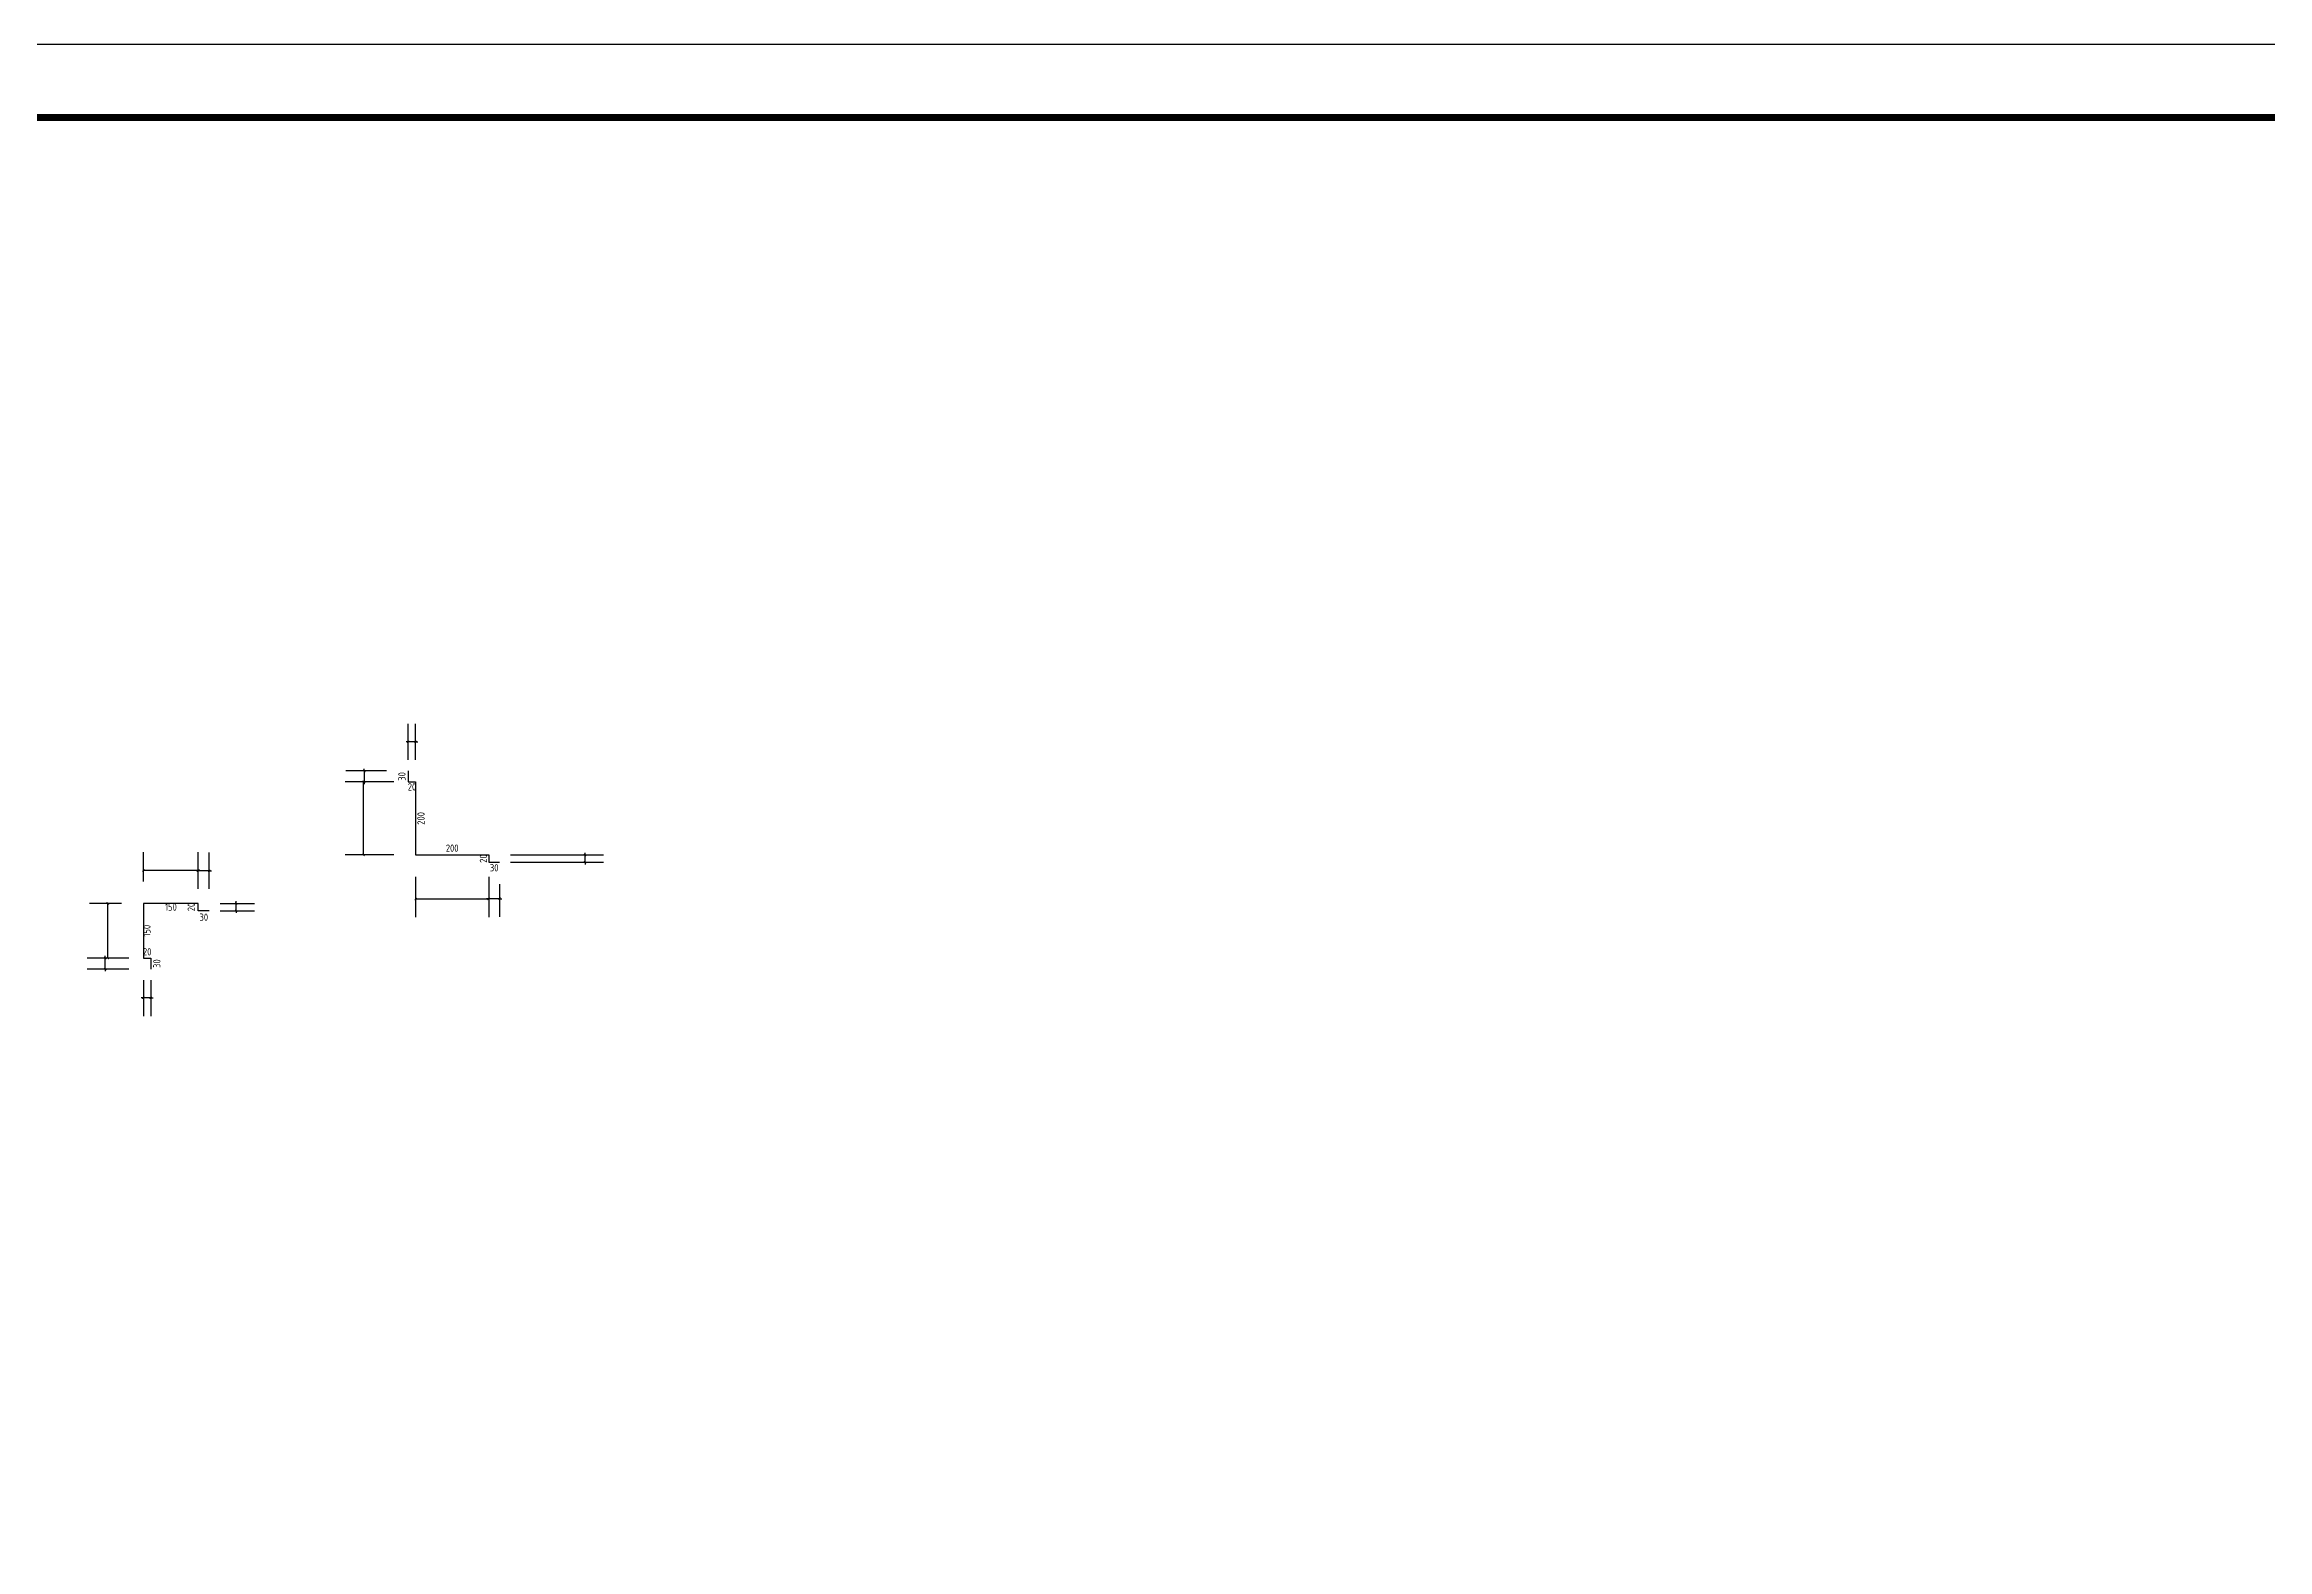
# Model space of a CAD drawing. Extents: x -30376 to 88524, y -28161 to 55939.
# Drawn here: x -2546 to 27885, y 35335 to 55939 of the extents above; entities that cross this region are included whole.
import ezdxf
from ezdxf.enums import TextEntityAlignment as Align

# ---------------------------------------------------------------- set-up
doc = ezdxf.new("R2010")
doc.units = 0
doc.header["$LTSCALE"] = 1000
doc.header["$MEASUREMENT"] = 0
doc.layers.add('PUB_TITLE', color=4, linetype='Continuous')
doc.styles.get("Standard").update_dxf_attribs({"font": 'gbenor.shx', "bigfont": 'gbcbig.shx'})
doc.dimstyles.get("Standard").update_dxf_attribs({"dimscale": 100, "dimtxt": 3.5, "dimasz": 1, "dimexe": 2.5, "dimexo": 3, "dimgap": 1.5, "dimtad": 1, "dimdec": 0, "dimzin": 0, "dimdsep": 46, "dimtxsty": 'Standard', "dimblk": 'ARCHTICK', "dimcen": 0.09, "dimadec": 0, "dimazin": 0, "dimtfac": 1, "dimtdec": 0, "dimtix": 1, "dimtmove": 2, "dimatfit": 3, "dimfxl": 1, "dimtolj": 1, "dimtzin": 0, "dimarcsym": 0})

# ---------------------------------------------------------------- blocks, each defined once
blk = doc.blocks.new('$titleblk$00000167')
blk.add_lwpolyline([(-1189, 0), (0, 0), (0, 841), (-1189, 841)], close=True)
at = {"const_width": 1}
blk.add_lwpolyline([(-1164, 10), (-10, 10), (-10, 831), (-1164, 831)], close=True, dxfattribs=at)
at = {"flags": 4}
for tag, p in [('(扩展图名)', (-62.12, 184.1)), ('图名', (-62.12, 180.13)), ('日期', (-62.12, 172.03)), ('图号', (-62.12, 163.99)), ('比例', (-62.12, 156)), ('子项', (-59.56, 82.07)), ('工程名称', (-59.24, 70.19)), ('设计号', (-36.91, 28.62))]:
    blk.add_attdef(tag, text='', height=3.5, dxfattribs=at).set_placement(p, align=Align.CENTER)
for tag, p in [('设计人', (-64.84, 148.13)), ('负责人', (-64.71, 140.27)), ('主持人', (-64.73, 132.26)), ('校对人', (-64.28, 124.4)), ('审核人', (-63.96, 116.15)), ('审定人', (-64.16, 107.95)), ('所长', (-64.16, 99.76))]:
    blk.add_attdef(tag, p, '', height=3.5)
blk = doc.blocks.new('_ArchTick')
at = {"color": 0, "linetype": 'ByBlock', "const_width": 0.4}
blk.add_lwpolyline([(-0.5, -0.5), (0.5, 0.5)], dxfattribs=at)
blk = doc.blocks.new('*D15')
at = {"color": 0, "lineweight": -2}
for p, q in [((-440, 44381), (-440, 44877)), ((-290, 44381), (-290, 44877)), ((-440, 44627), (-470, 44627)), ((-290, 44627), (-440, 44627)), ((-290, 44627), (-260, 44627))]:
    blk.add_line(p, q, dxfattribs=at)
at = {"layer": 'Defpoints', "color": 0}
for p in [(-440, 44627), (-440, 44081), (-290, 44081)]:
    blk.add_point(p, dxfattribs=at)
at = {"color": 0, "lineweight": -2, "xscale": 30, "yscale": 30, "zscale": 30}
blk.add_blockref('_ArchTick', (-440, 44627), dxfattribs=at)
at = {"color": 0, "lineweight": -2, "xscale": 30, "yscale": 30, "zscale": 30, "rotation": 180}
blk.add_blockref('_ArchTick', (-290, 44627), dxfattribs=at)
at = {"color": 0, "insert": (-365, 43992), "char_height": 100, "attachment_point": 5}
blk.add_mtext('\\A1;30', dxfattribs=at)
blk = doc.blocks.new('*D16')
at = {"color": 0, "lineweight": -2}
for p, q in [((-140, 44181), (329, 44181)), ((79, 44181), (79, 44211)), ((79, 44081), (79, 44181)), ((-140, 44081), (329, 44081)), ((79, 44081), (79, 44051))]:
    blk.add_line(p, q, dxfattribs=at)
at = {"layer": 'Defpoints', "color": 0}
for p in [(-440, 44181), (79, 44181), (-440, 44081)]:
    blk.add_point(p, dxfattribs=at)
at = {"color": 0, "lineweight": -2, "xscale": 30, "yscale": 30, "zscale": 30}
for p, rotation in [((79, 44181), 270), ((79, 44081), 90)]:
    blk.add_blockref('_ArchTick', p, dxfattribs=dict(at, rotation=rotation))
at = {"color": 0, "insert": (-537, 44131), "char_height": 100, "attachment_point": 5, "rotation": 90}
blk.add_mtext('\\A1;20', dxfattribs=at)
blk = doc.blocks.new('*D17')
at = {"color": 0, "lineweight": -2}
for p, q in [((-1190, 44481), (-1190, 44882)), ((-440, 44481), (-440, 44882)), ((-440, 44632), (-1190, 44632))]:
    blk.add_line(p, q, dxfattribs=at)
at = {"layer": 'Defpoints', "color": 0}
for p in [(-1190, 44632), (-1190, 44181), (-440, 44181)]:
    blk.add_point(p, dxfattribs=at)
at = {"color": 0, "lineweight": -2, "xscale": 30, "yscale": 30, "zscale": 30, "rotation": 180}
blk.add_blockref('_ArchTick', (-1190, 44632), dxfattribs=at)
at = {"color": 0, "lineweight": -2, "xscale": 30, "yscale": 30, "zscale": 30}
blk.add_blockref('_ArchTick', (-440, 44632), dxfattribs=at)
at = {"color": 0, "insert": (-815, 44131), "char_height": 100, "attachment_point": 5}
blk.add_mtext('\\A1;150', dxfattribs=at)
blk = doc.blocks.new('*D18')
at = {"color": 0, "lineweight": -2}
for p, q in [((-1490, 44181), (-1929, 44181)), ((-1679, 43431), (-1679, 44181)), ((-1490, 43431), (-1929, 43431))]:
    blk.add_line(p, q, dxfattribs=at)
at = {"layer": 'Defpoints', "color": 0}
for p in [(-1679, 44181), (-1190, 44181), (-1190, 43431)]:
    blk.add_point(p, dxfattribs=at)
at = {"color": 0, "lineweight": -2, "xscale": 30, "yscale": 30, "zscale": 30}
for p, rotation in [((-1679, 44181), 90), ((-1679, 43431), 270)]:
    blk.add_blockref('_ArchTick', p, dxfattribs=dict(at, rotation=rotation))
at = {"color": 0, "insert": (-1144, 43806), "char_height": 100, "attachment_point": 5, "rotation": 90}
blk.add_mtext('\\A1;150', dxfattribs=at)
blk = doc.blocks.new('*D19')
at = {"color": 0, "lineweight": -2}
for p, q in [((-1190, 43131), (-1190, 42639)), ((-1090, 43131), (-1090, 42639)), ((-1190, 42889), (-1220, 42889)), ((-1090, 42889), (-1190, 42889)), ((-1090, 42889), (-1060, 42889))]:
    blk.add_line(p, q, dxfattribs=at)
at = {"layer": 'Defpoints', "color": 0}
for p in [(-1190, 43431), (-1090, 43431), (-1190, 42889)]:
    blk.add_point(p, dxfattribs=at)
at = {"color": 0, "lineweight": -2, "xscale": 30, "yscale": 30, "zscale": 30}
blk.add_blockref('_ArchTick', (-1190, 42889), dxfattribs=at)
at = {"color": 0, "lineweight": -2, "xscale": 30, "yscale": 30, "zscale": 30, "rotation": 180}
blk.add_blockref('_ArchTick', (-1090, 42889), dxfattribs=at)
at = {"color": 0, "insert": (-1140, 43519), "char_height": 100, "attachment_point": 5}
blk.add_mtext('\\A1;20', dxfattribs=at)
blk = doc.blocks.new('*D20')
at = {"color": 0, "lineweight": -2}
for p, q in [((-1390, 43431), (-1963, 43431)), ((-1390, 43281), (-1963, 43281)), ((-1713, 43431), (-1713, 43461)), ((-1713, 43281), (-1713, 43431)), ((-1713, 43281), (-1713, 43251))]:
    blk.add_line(p, q, dxfattribs=at)
at = {"layer": 'Defpoints', "color": 0}
for p in [(-1713, 43431), (-1090, 43431), (-1090, 43281)]:
    blk.add_point(p, dxfattribs=at)
at = {"color": 0, "lineweight": -2, "xscale": 30, "yscale": 30, "zscale": 30}
for p, rotation in [((-1713, 43431), 270), ((-1713, 43281), 90)]:
    blk.add_blockref('_ArchTick', p, dxfattribs=dict(at, rotation=rotation))
at = {"color": 0, "insert": (-1008, 43356), "char_height": 100, "attachment_point": 5, "rotation": 90}
blk.add_mtext('\\A1;30', dxfattribs=at)
blk = doc.blocks.new('*D21')
at = {"color": 0, "lineweight": -2}
for p, q in [((2135, 45994), (1581, 45994)), ((1831, 45994), (1831, 46024)), ((1831, 45994), (1831, 45844)), ((2135, 45844), (1581, 45844)), ((1831, 45844), (1831, 45814))]:
    blk.add_line(p, q, dxfattribs=at)
at = {"layer": 'Defpoints', "color": 0}
for p in [(2435, 45994), (1831, 45844), (2435, 45844)]:
    blk.add_point(p, dxfattribs=at)
at = {"color": 0, "lineweight": -2, "xscale": 30, "yscale": 30, "zscale": 30}
for p, rotation in [((1831, 45994), 270), ((1831, 45844), 90)]:
    blk.add_blockref('_ArchTick', p, dxfattribs=dict(at, rotation=rotation))
at = {"color": 0, "insert": (2347, 45919), "char_height": 100, "attachment_point": 5, "rotation": 90}
blk.add_mtext('\\A1;30', dxfattribs=at)
blk = doc.blocks.new('*D22')
at = {"color": 0, "lineweight": -2}
for p, q in [((2435, 46144), (2435, 46641)), ((2535, 46144), (2535, 46641)), ((2435, 46391), (2405, 46391)), ((2535, 46391), (2435, 46391)), ((2535, 46391), (2565, 46391))]:
    blk.add_line(p, q, dxfattribs=at)
at = {"layer": 'Defpoints', "color": 0}
for p in [(2435, 46391), (2435, 45844), (2535, 45844)]:
    blk.add_point(p, dxfattribs=at)
at = {"color": 0, "lineweight": -2, "xscale": 30, "yscale": 30, "zscale": 30}
blk.add_blockref('_ArchTick', (2435, 46391), dxfattribs=at)
at = {"color": 0, "lineweight": -2, "xscale": 30, "yscale": 30, "zscale": 30, "rotation": 180}
blk.add_blockref('_ArchTick', (2535, 46391), dxfattribs=at)
at = {"color": 0, "insert": (2485, 45776), "char_height": 100, "attachment_point": 5}
blk.add_mtext('\\A1;20', dxfattribs=at)
blk = doc.blocks.new('*D23')
at = {"color": 0, "lineweight": -2}
for p, q in [((2235, 45844), (1569, 45844)), ((1819, 45844), (1819, 44844)), ((2235, 44844), (1569, 44844))]:
    blk.add_line(p, q, dxfattribs=at)
at = {"layer": 'Defpoints', "color": 0}
for p in [(2535, 45844), (1819, 44844), (2535, 44844)]:
    blk.add_point(p, dxfattribs=at)
at = {"color": 0, "lineweight": -2, "xscale": 30, "yscale": 30, "zscale": 30}
for p, rotation in [((1819, 45844), 90), ((1819, 44844), 270)]:
    blk.add_blockref('_ArchTick', p, dxfattribs=dict(at, rotation=rotation))
at = {"color": 0, "insert": (2608, 45344), "char_height": 100, "attachment_point": 5, "rotation": 90}
blk.add_mtext('\\A1;200', dxfattribs=at)
blk = doc.blocks.new('*D24')
at = {"color": 0, "lineweight": -2}
for p, q in [((2535, 44544), (2535, 43991)), ((3535, 44544), (3535, 43991)), ((2535, 44241), (3535, 44241))]:
    blk.add_line(p, q, dxfattribs=at)
at = {"layer": 'Defpoints', "color": 0}
for p in [(2535, 44844), (3535, 44844), (3535, 44241)]:
    blk.add_point(p, dxfattribs=at)
at = {"color": 0, "lineweight": -2, "xscale": 30, "yscale": 30, "zscale": 30, "rotation": 180}
blk.add_blockref('_ArchTick', (2535, 44241), dxfattribs=at)
at = {"color": 0, "lineweight": -2, "xscale": 30, "yscale": 30, "zscale": 30}
blk.add_blockref('_ArchTick', (3535, 44241), dxfattribs=at)
at = {"color": 0, "insert": (3035, 44937), "char_height": 100, "attachment_point": 5}
blk.add_mtext('\\A1;200', dxfattribs=at)
blk = doc.blocks.new('*D25')
at = {"color": 0, "lineweight": -2}
for p, q in [((3835, 44844), (5105, 44844)), ((3835, 44744), (5105, 44744)), ((4855, 44844), (4855, 44874)), ((4855, 44744), (4855, 44844)), ((4855, 44744), (4855, 44714))]:
    blk.add_line(p, q, dxfattribs=at)
at = {"layer": 'Defpoints', "color": 0}
for p in [(3535, 44844), (3535, 44744), (4855, 44844)]:
    blk.add_point(p, dxfattribs=at)
at = {"color": 0, "lineweight": -2, "xscale": 30, "yscale": 30, "zscale": 30}
for p, rotation in [((4855, 44844), 270), ((4855, 44744), 90)]:
    blk.add_blockref('_ArchTick', p, dxfattribs=dict(at, rotation=rotation))
at = {"color": 0, "insert": (3463, 44794), "char_height": 100, "attachment_point": 5, "rotation": 90}
blk.add_mtext('\\A1;20', dxfattribs=at)
blk = doc.blocks.new('*D26')
at = {"color": 0, "lineweight": -2}
for p, q in [((3535, 44444), (3535, 43995)), ((3685, 44444), (3685, 43995)), ((3535, 44245), (3505, 44245)), ((3685, 44245), (3535, 44245)), ((3685, 44245), (3715, 44245))]:
    blk.add_line(p, q, dxfattribs=at)
at = {"layer": 'Defpoints', "color": 0}
for p in [(3535, 44744), (3685, 44744), (3535, 44245)]:
    blk.add_point(p, dxfattribs=at)
at = {"color": 0, "lineweight": -2, "xscale": 30, "yscale": 30, "zscale": 30}
blk.add_blockref('_ArchTick', (3535, 44245), dxfattribs=at)
at = {"color": 0, "lineweight": -2, "xscale": 30, "yscale": 30, "zscale": 30, "rotation": 180}
blk.add_blockref('_ArchTick', (3685, 44245), dxfattribs=at)
at = {"color": 0, "insert": (3610, 44669), "char_height": 100, "attachment_point": 5}
blk.add_mtext('\\A1;30', dxfattribs=at)

msp = doc.modelspace()

# ---------------------------------------------------------------- linework, layer by layer
for p, q in [((2434.8, 45993.6), (2434.8, 45843.6)), ((2434.8, 45843.6), (2534.8, 45843.6)), ((2534.8, 45843.6), (2534.8, 44843.6)), ((2534.8, 44843.6), (3534.8, 44843.6)), ((3534.8, 44843.6), (3534.8, 44743.6)), ((3534.8, 44743.6), (3684.8, 44743.6)), ((-440.4, 44180.7), (-1190.4, 44180.7)), ((-1190.4, 44180.7), (-1190.4, 43430.7)), ((-440.4, 44080.7), (-440.4, 44180.7)), ((-290.4, 44080.7), (-440.4, 44080.7)), ((-1190.4, 43430.7), (-1090.4, 43430.7)), ((-1090.4, 43430.7), (-1090.4, 43280.7))]:
    msp.add_line(p, q)

# ---------------------------------------------------------------- block references
at = {"layer": 'PUB_TITLE', "xscale": 100, "yscale": 100, "zscale": 100}
msp.add_blockref('$titleblk$00000167', (88523.9, -28160.5), dxfattribs=at)

# ---------------------------------------------------------------- dimensions: what is measured, and where the dimension line sits
for base, p1, p2, angle, picture, middle in [((2434.8, 46391.1), (2534.8, 45843.6), (2434.8, 45843.6), 180, '*D22', (2484.8, 45776.4)), ((1831.1, 45843.6), (2434.8, 45993.6), (2434.8, 45843.6), 270, '*D21', (2347.3, 45918.6)), ((1819, 44843.6), (2534.8, 45843.6), (2534.8, 44843.6), 270, '*D23', (2608.3, 45343.6)), ((-1190.4, 44631.6), (-440.4, 44180.7), (-1190.4, 44180.7), 180, '*D17', (-815.4, 44131.2)), ((-440.4, 44626.6), (-290.4, 44080.7), (-440.4, 44080.7), 180, '*D15', (-365.4, 43992.1)), ((3534.8, 44241), (2534.8, 44843.6), (3534.8, 44843.6), 0, '*D24', (3034.8, 44936.9)), ((4855.4, 44843.6), (3534.8, 44743.6), (3534.8, 44843.6), 90, '*D25', (3462.7, 44793.6)), ((3534.8, 44245.1), (3684.8, 44743.6), (3534.8, 44743.6), 180, '*D26', (3609.8, 44669)), ((-1678.8, 44180.7), (-1190.4, 43430.7), (-1190.4, 44180.7), 90, '*D18', (-1143.9, 43805.7)), ((78.6, 44180.7), (-440.4, 44080.7), (-440.4, 44180.7), 90, '*D16', (-537.5, 44130.7)), ((-1190.4, 42889.5), (-1090.4, 43430.7), (-1190.4, 43430.7), 180, '*D19', (-1140.4, 43518.6)), ((-1713.3, 43430.7), (-1090.4, 43280.7), (-1090.4, 43430.7), 90, '*D20', (-1008, 43355.7))]:
    dim = msp.add_linear_dim(base=base, p1=p1, p2=p2, angle=angle, dimstyle='Standard', override={"dimtxt": 1, "dimasz": 0.3, "dimlfac": 0.2})
    dim.commit()
    dim.dimension.update_dxf_attribs({"geometry": picture, "text_midpoint": middle, "dimtype": 161})

doc.saveas('drawing.dxf')
